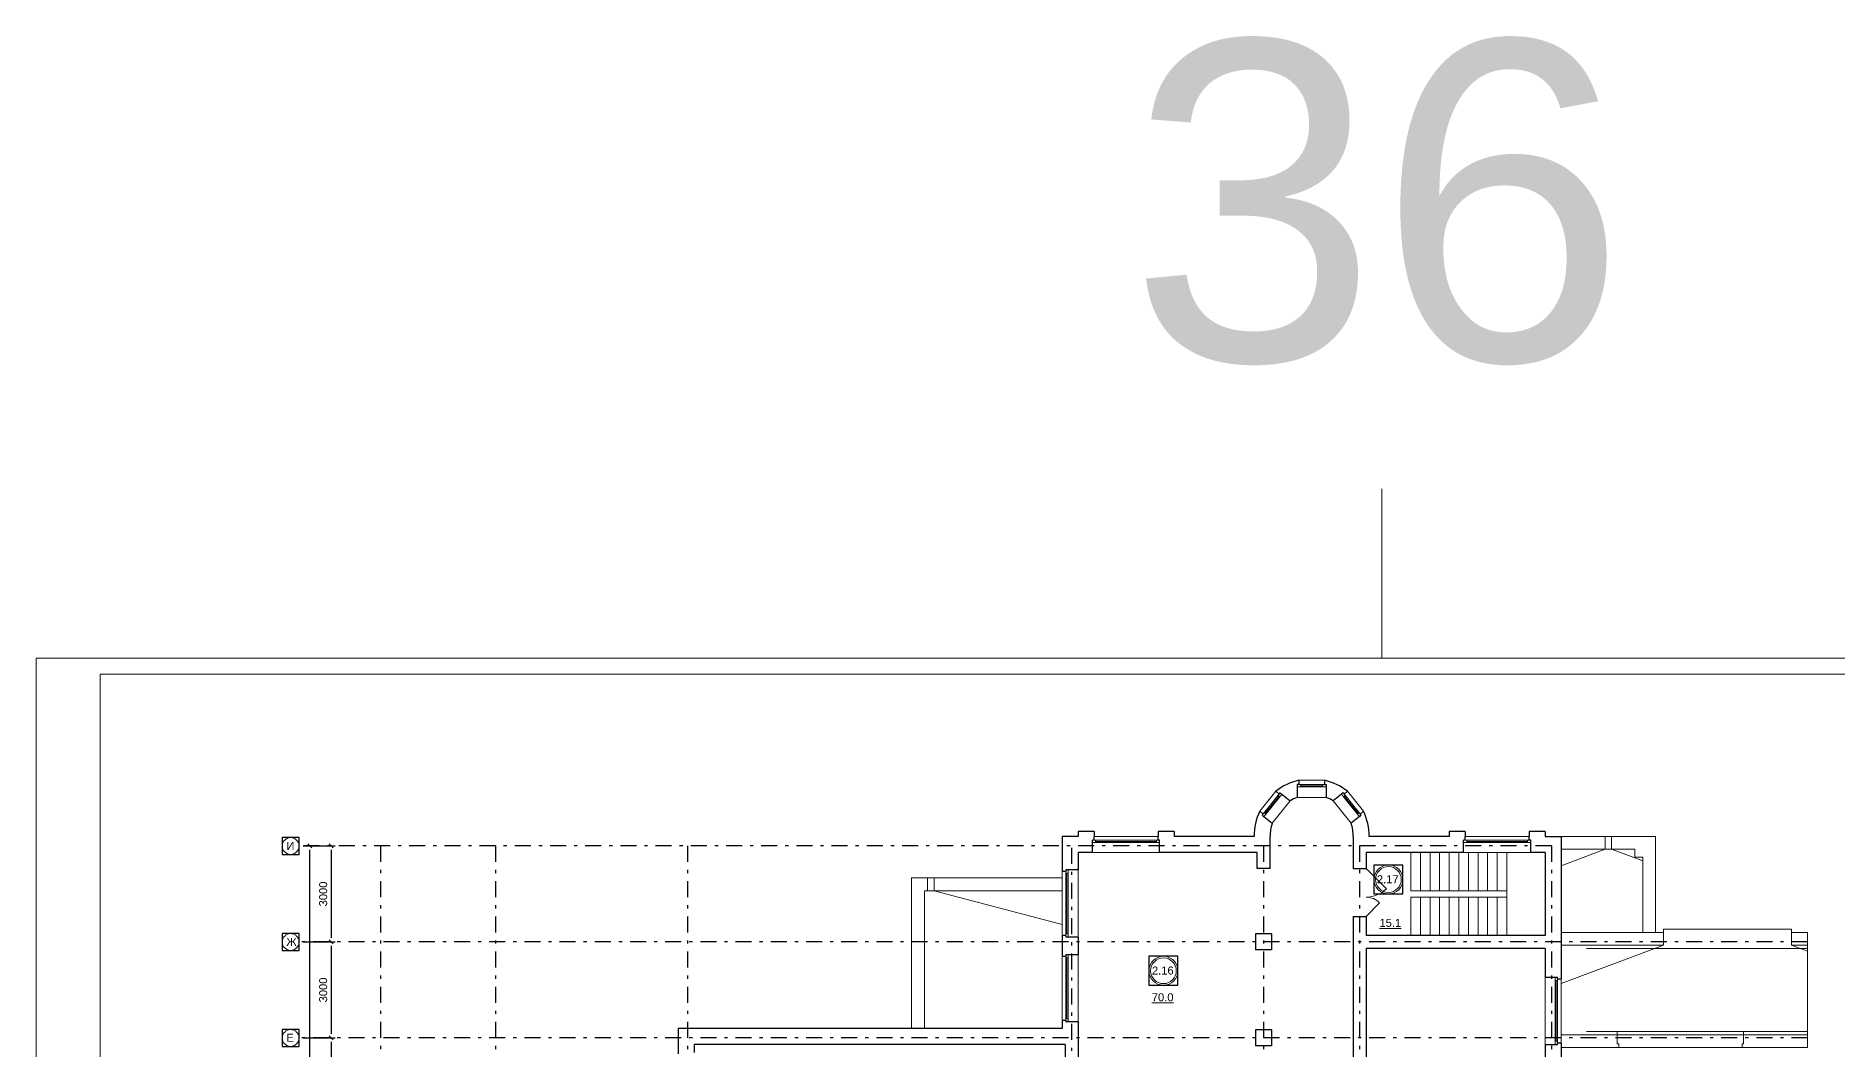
# Model space of a CAD drawing. Header units: metres. Extents: x -5 to 574, y -5 to 79.
# Drawn here: x 95.4 to 151.7, y 47.2 to 78.8 of the extents above; entities that cross this region are included whole.
import ezdxf
from ezdxf.enums import TextEntityAlignment as Align

# ---------------------------------------------------------------- set-up
doc = ezdxf.new("R2010")
doc.units = ezdxf.units.M
doc.header["$MEASUREMENT"] = 0
doc.linetypes.add('( Dashdot )', pattern=[1.001, 0.5, -0.25, 0.001, -0.25])
doc.linetypes.add('DGN Style 3', pattern=[9.681301, 6.915215, -2.766086])
doc.layers.get('DEFPOINTS').update_dxf_attribs({"lineweight": 0})
doc.layers.add('Level 50', color=7, linetype='Continuous', lineweight=0)
doc.layers.add('YOLO_TABLE', color=1, linetype='Continuous')
doc.styles.get("Standard").update_dxf_attribs({"font": 'arial.ttf', "height": 0.25})
doc.styles.add('Standard_0', font='arial.ttf')
doc.styles.add('Style-Arial', font='arial.ttf')
doc.dimstyles.get("Standard").update_dxf_attribs({"dimtxt": 0.00018, "dimasz": 0.00018, "dimexe": 0.0002, "dimexo": 0.0625, "dimgap": 9e-05, "dimtad": 0, "dimtih": 1, "dimtoh": 1, "dimdec": 4, "dimlfac": 1000, "dimzin": 0, "dimdsep": 46, "dimtxsty": 'Standard_0', "dimcen": 9e-05, "dimadec": 0, "dimazin": 0, "dimtfac": 1, "dimtdec": 4, "dimtofl": 0, "dimtmove": 0, "dimatfit": 0, "dimfxl": 0.01, "dimfxlon": 1, "dimtolj": 1, "dimtzin": 0, "dimarcsym": 0})

# ---------------------------------------------------------------- blocks, each defined once
blk = doc.blocks.new('_Oblique-1')
at = {"color": 0, "linetype": 'ByBlock', "lineweight": -2}
blk.add_line((0.5, 0.5), (-0.5, -0.5), dxfattribs=at)
blk = doc.blocks.new('*D549')
at = {"color": 0, "linetype": 'Continuous', "lineweight": -2, "transparency": 16777216}
for p, q in [((103.723, 53.528), (104.731, 53.528)), ((104.606, 53.403), (104.606, 50.653)), ((103.723, 50.528), (104.731, 50.528))]:
    blk.add_line(p, q, dxfattribs=at)
at = {"layer": 'DEFPOINTS', "color": 0, "linetype": 'Continuous', "lineweight": 0, "transparency": 16777216}
for p in [(103.598, 53.528), (103.598, 50.528), (104.606, 50.528)]:
    blk.add_point(p, dxfattribs=at)
at = {"color": 0, "linetype": 'Continuous', "lineweight": -2, "transparency": 16777216, "xscale": 0.125, "yscale": 0.125, "zscale": 0.125}
for p, rotation in [((104.606, 53.528), 90), ((104.606, 50.528), 270)]:
    blk.add_blockref('_Oblique-1', p, dxfattribs=dict(at, rotation=rotation))
at = {"color": 0, "linetype": 'Continuous', "lineweight": 0, "transparency": 16777216, "insert": (104.353, 52.028), "char_height": 0.25, "attachment_point": 5, "rotation": 90, "style": 'Style-Arial'}
blk.add_mtext('\\A1;3000', dxfattribs=at)
blk = doc.blocks.new('*D550')
at = {"color": 0, "linetype": 'Continuous', "lineweight": -2, "transparency": 16777216}
for p, q in [((103.723, 53.528), (104.061, 53.528)), ((103.936, 11.653), (103.936, 53.403)), ((103.723, 11.528), (104.061, 11.528))]:
    blk.add_line(p, q, dxfattribs=at)
at = {"layer": 'DEFPOINTS', "color": 0, "linetype": 'Continuous', "lineweight": 0, "transparency": 16777216}
for p in [(103.598, 53.528), (103.936, 53.528), (103.598, 11.528)]:
    blk.add_point(p, dxfattribs=at)
at = {"color": 0, "linetype": 'Continuous', "lineweight": -2, "transparency": 16777216, "xscale": 0.125, "yscale": 0.125, "zscale": 0.125}
for p, rotation in [((103.936, 53.528), 90), ((103.936, 11.528), 270)]:
    blk.add_blockref('_Oblique-1', p, dxfattribs=dict(at, rotation=rotation))
at = {"color": 0, "linetype": 'Continuous', "lineweight": 0, "transparency": 16777216, "insert": (103.684, 32.528), "char_height": 0.25, "attachment_point": 5, "rotation": 90, "style": 'Style-Arial'}
blk.add_mtext('\\A1;42000', dxfattribs=at)
blk = doc.blocks.new('*U29')
at = {"color": 7, "linetype": 'Continuous', "lineweight": 0}
blk.add_line((0, 29.7), (0, 34.987), dxfattribs=at)
at = {"color": 7, "linetype": 'Continuous', "lineweight": 0, "flags": 128}
blk.add_lwpolyline([(42.05, 29.7), (42.05, -29.7), (-42.05, -29.7), (-42.05, 29.7), (42.05, 29.7)], close=True, dxfattribs=at)
at = {"layer": 'Level 50', "color": 7, "linetype": 'Continuous', "lineweight": 13}
for p, q in [((-40.05, 29.2), (-40.05, -29.2)), ((41.55, 29.2), (-40.05, 29.2))]:
    blk.add_line(p, q, dxfattribs=at)
blk = doc.blocks.new('*D574')
at = {"color": 0, "linetype": 'Continuous', "lineweight": -2, "transparency": 16777216}
for p, q in [((103.723, 50.528), (104.731, 50.528)), ((104.606, 50.403), (104.606, 47.653)), ((103.723, 47.528), (104.731, 47.528))]:
    blk.add_line(p, q, dxfattribs=at)
at = {"layer": 'DEFPOINTS', "color": 0, "linetype": 'Continuous', "lineweight": 0, "transparency": 16777216}
for p in [(103.598, 50.528), (103.598, 47.528), (104.606, 47.528)]:
    blk.add_point(p, dxfattribs=at)
at = {"color": 0, "linetype": 'Continuous', "lineweight": -2, "transparency": 16777216, "xscale": 0.125, "yscale": 0.125, "zscale": 0.125}
for p, rotation in [((104.606, 50.528), 90), ((104.606, 47.528), 270)]:
    blk.add_blockref('_Oblique-1', p, dxfattribs=dict(at, rotation=rotation))
at = {"color": 0, "linetype": 'Continuous', "lineweight": 0, "transparency": 16777216, "insert": (104.353, 49.028), "char_height": 0.25, "attachment_point": 5, "rotation": 90, "style": 'Style-Arial'}
blk.add_mtext('\\A1;3000', dxfattribs=at)
blk = doc.blocks.new('*D575')
at = {"color": 0, "linetype": 'Continuous', "lineweight": -2, "transparency": 16777216}
for p, q in [((103.723, 47.528), (104.731, 47.528)), ((104.606, 47.403), (104.606, 26.653)), ((103.723, 26.528), (104.731, 26.528))]:
    blk.add_line(p, q, dxfattribs=at)
at = {"layer": 'DEFPOINTS', "color": 0, "linetype": 'Continuous', "lineweight": 0, "transparency": 16777216}
for p in [(103.598, 47.528), (103.598, 26.528), (104.606, 26.528)]:
    blk.add_point(p, dxfattribs=at)
at = {"color": 0, "linetype": 'Continuous', "lineweight": -2, "transparency": 16777216, "xscale": 0.125, "yscale": 0.125, "zscale": 0.125}
for p, rotation in [((104.606, 47.528), 90), ((104.606, 26.528), 270)]:
    blk.add_blockref('_Oblique-1', p, dxfattribs=dict(at, rotation=rotation))
at = {"color": 0, "linetype": 'Continuous', "lineweight": 0, "transparency": 16777216, "insert": (104.353, 37.028), "char_height": 0.25, "attachment_point": 5, "rotation": 90, "style": 'Style-Arial'}
blk.add_mtext('\\A1;21000', dxfattribs=at)

msp = doc.modelspace()

# ---------------------------------------------------------------- linework, layer by layer
at = {"color": 7, "linetype": 'Continuous', "lineweight": 0}
for p, q in [((134.11926265, 55.23607448), (133.61970465, 54.61122105)), ((134.25700875, 55.18996419), (133.69500601, 54.48700408)), ((134.7902503, 55.44635737), (135.6902503, 55.44635737)), ((134.8402503, 55.58273974), (135.6402503, 55.58273974)), ((134.8902503, 55.41135737), (135.5902503, 55.41135737)), ((136.22349185, 55.18996419), (136.78549459, 54.48700408)), ((136.36123795, 55.23607448), (136.86079595, 54.61122105)), ((133.7847881, 54.5432551), (134.22190134, 55.09000185)), ((134.56863833, 54.94082249), (134.00663559, 54.23786238)), ((134.7902503, 55.04737795), (135.6902503, 55.04737795)), ((135.91186227, 54.94082249), (136.47386501, 54.23786238)), ((136.25859926, 55.09000185), (136.6957125, 54.5432551)), ((130.4402503, 53.82774686), (128.4402503, 53.82774686)), ((130.3902503, 53.67274686), (128.4902503, 53.67274686)), ((142.0402503, 53.82774686), (140.0402503, 53.82774686)), ((141.9902503, 53.67274686), (140.0902503, 53.67274686)), ((130.4902503, 53.32774686), (128.3902503, 53.32774686)), ((138.6402503, 53.32774686), (138.6402503, 52.12774686)), ((138.9402503, 53.32774686), (138.9402503, 52.12774686)), ((139.2402503, 53.32774686), (139.2402503, 52.12774686)), ((139.5402503, 53.32774686), (139.5402503, 52.12774686)), ((139.8402503, 53.32774686), (139.8402503, 52.12774686)), ((142.0902503, 53.32774686), (139.9902503, 53.32774686)), ((140.1402503, 53.32774686), (140.1402503, 52.12774686)), ((140.4402503, 53.32774686), (140.4402503, 52.12774686)), ((140.7402503, 53.32774686), (140.7402503, 52.12774686)), ((141.0402503, 53.32774686), (141.0402503, 52.12774686)), ((127.4402503, 52.72774686), (127.4402503, 50.72774686)), ((127.5952503, 52.67774686), (127.5952503, 50.77774686)), ((127.9402503, 52.77774686), (127.9402503, 50.67774686)), ((138.6402503, 51.92774686), (138.6402503, 50.72774686)), ((138.9402503, 51.92774686), (138.9402503, 50.72774686)), ((139.2402503, 51.92774686), (139.2402503, 50.72774686)), ((139.5402503, 51.92774686), (139.5402503, 50.72774686)), ((139.8402503, 51.92774686), (139.8402503, 50.72774686)), ((140.1402503, 51.92774686), (140.1402503, 50.72774686)), ((140.4402503, 51.92774686), (140.4402503, 50.72774686)), ((140.7402503, 51.92774686), (140.7402503, 50.72774686)), ((141.0402503, 51.92774686), (141.0402503, 50.72774686)), ((127.9402503, 50.12774686), (127.9402503, 48.02774686)), ((127.4402503, 50.07774686), (127.4402503, 48.07774686)), ((127.5952503, 50.02774686), (127.5952503, 48.12774686)), ((142.5402503, 47.32774686), (142.5402503, 49.42774686)), ((142.8852503, 47.42774686), (142.8852503, 49.32774686)), ((143.0402503, 47.37774686), (143.0402503, 49.37774686))]:
    msp.add_line(p, q, dxfattribs=at)
at = {"color": 7, "linetype": 'Continuous', "lineweight": 30}
for p, q in [((134.11926265, 55.23607448), (134.22578638, 55.15091085)), ((134.22578638, 55.15091085), (134.25700875, 55.18996419)), ((134.25700875, 55.18996419), (134.56863833, 54.94082249)), ((134.7902503, 55.44635737), (134.7902503, 55.04737795)), ((134.8402503, 55.44635737), (134.7902503, 55.44635737)), ((134.8402503, 55.58273974), (134.8402503, 55.44635737)), ((135.6402503, 55.58273974), (135.6402503, 55.44635737)), ((135.6402503, 55.44635737), (135.6902503, 55.44635737)), ((135.6902503, 55.44635737), (135.6902503, 55.04737795)), ((136.22349185, 55.18996419), (135.91186227, 54.94082249)), ((136.22349185, 55.18996419), (136.25471422, 55.15091085)), ((136.36123795, 55.23607448), (136.25471422, 55.15091085)), ((133.61970465, 54.61122105), (133.72622839, 54.52605742)), ((133.72622839, 54.52605742), (133.69500601, 54.48700408)), ((133.69500601, 54.48700408), (134.00663559, 54.23786238)), ((136.78549459, 54.48700408), (136.47386501, 54.23786238)), ((136.86079595, 54.61122105), (136.75427222, 54.52605742)), ((136.75427222, 54.52605742), (136.78549459, 54.48700408)), ((127.4402503, 53.82774686), (127.4402503, 52.72774686)), ((127.9402503, 53.82774686), (127.4402503, 53.82774686)), ((127.9402503, 53.97774686), (127.9402503, 53.82774686)), ((128.4402503, 53.97774686), (127.9402503, 53.97774686)), ((128.3902503, 53.32774686), (128.3902503, 53.70774686)), ((128.4402503, 53.70774686), (128.3902503, 53.70774686)), ((128.4402503, 53.97774686), (128.4402503, 53.82774686)), ((128.4402503, 53.70774686), (128.4402503, 53.82774686)), ((130.4402503, 53.97774686), (130.4402503, 53.82774686)), ((130.9402503, 53.97774686), (130.4402503, 53.97774686)), ((130.4402503, 53.70774686), (130.4402503, 53.82774686)), ((130.4902503, 53.70774686), (130.4402503, 53.70774686)), ((130.4902503, 53.32774686), (130.4902503, 53.70774686)), ((130.9402503, 53.97774686), (130.9402503, 53.82774686)), ((133.4402503, 53.82774686), (130.9402503, 53.82774686)), ((133.9402503, 52.82774686), (133.9402503, 53.82774686)), ((136.5402503, 53.82774686), (136.5402503, 52.82774686)), ((139.5402503, 53.82774686), (137.0402503, 53.82774686)), ((139.5402503, 53.97774686), (139.5402503, 53.82774686)), ((140.0402503, 53.97774686), (139.5402503, 53.97774686)), ((139.9902503, 53.32774686), (139.9902503, 53.70774686)), ((140.0402503, 53.70774686), (139.9902503, 53.70774686)), ((140.0402503, 53.97774686), (140.0402503, 53.82774686)), ((140.0402503, 53.70774686), (140.0402503, 53.82774686)), ((142.0402503, 53.97774686), (142.0402503, 53.82774686)), ((142.5402503, 53.97774686), (142.0402503, 53.97774686)), ((142.0402503, 53.70774686), (142.0402503, 53.82774686)), ((142.0902503, 53.70774686), (142.0402503, 53.70774686)), ((142.0902503, 53.70774686), (142.0402503, 53.70774686)), ((142.0902503, 53.32774686), (142.0902503, 53.70774686)), ((142.5402503, 53.97774686), (142.5402503, 53.82774686)), ((142.5402503, 53.82774686), (143.0402503, 53.82774686)), ((143.0402503, 53.82774686), (143.0402503, 49.37774686)), ((127.9402503, 53.32774686), (127.9402503, 52.77774686)), ((128.3902503, 53.32774686), (127.9402503, 53.32774686)), ((133.5402503, 53.32774686), (130.4902503, 53.32774686)), ((133.5402503, 52.82774686), (133.5402503, 53.32774686)), ((136.9402503, 53.32774686), (136.9402503, 52.82774686)), ((139.9902503, 53.32774686), (136.9402503, 53.32774686)), ((142.5402503, 53.32774686), (142.0902503, 53.32774686)), ((142.5402503, 53.32774686), (142.5402503, 50.72774686)), ((127.5602503, 52.72774686), (127.4402503, 52.72774686)), ((127.9402503, 52.77774686), (127.5602503, 52.77774686)), ((127.5602503, 52.77774686), (127.5602503, 52.72774686)), ((133.9402503, 52.82774686), (133.5402503, 52.82774686)), ((136.5402503, 52.82774686), (136.9402503, 52.82774686)), ((136.5402503, 51.32774686), (136.9402503, 51.32774686)), ((136.5402503, 51.32774686), (136.5402503, 43.92774686)), ((136.9402503, 51.32774686), (136.9402503, 50.72774686)), ((127.5602503, 50.72774686), (127.4402503, 50.72774686)), ((127.4402503, 50.72774686), (127.4402503, 50.07774686)), ((127.5602503, 50.72774686), (127.5602503, 50.67774686)), ((127.9402503, 50.67774686), (127.5602503, 50.67774686)), ((127.9402503, 50.67774686), (127.9402503, 50.12774686)), ((133.9902503, 50.77774686), (133.4902503, 50.77774686)), ((133.4902503, 50.77774686), (133.4902503, 50.27774686)), ((133.9902503, 50.77774686), (133.9902503, 50.27774686)), ((142.5402503, 50.72774686), (136.9402503, 50.72774686)), ((127.9402503, 50.12774686), (127.5602503, 50.12774686)), ((127.5602503, 50.12774686), (127.5602503, 50.07774686)), ((133.9902503, 50.27774686), (133.4902503, 50.27774686)), ((136.9402503, 50.32774686), (136.9402503, 43.92774686)), ((142.5402503, 50.32774686), (136.9402503, 50.32774686)), ((142.5402503, 50.32774686), (142.5402503, 49.42774686)), ((127.5602503, 50.07774686), (127.4402503, 50.07774686)), ((142.5402503, 49.42774686), (142.9202503, 49.42774686)), ((142.9202503, 49.37774686), (142.9202503, 49.42774686)), ((142.9202503, 49.37774686), (143.0402503, 49.37774686)), ((127.5602503, 48.07774686), (127.4402503, 48.07774686)), ((127.4402503, 48.07774686), (127.4402503, 47.82774686)), ((127.5602503, 48.07774686), (127.5602503, 48.02774686)), ((127.9402503, 48.02774686), (127.5602503, 48.02774686)), ((127.9402503, 48.02774686), (127.9402503, 26.72774686)), ((127.4402503, 47.82774686), (115.4402503, 47.82774686)), ((115.4402503, 47.82774686), (115.4402503, 47.02774686)), ((115.9402503, 47.32774686), (115.9402503, 47.07774686)), ((127.5402503, 47.32774686), (115.9402503, 47.32774686)), ((127.5402503, 47.32774686), (127.5402503, 23.72774686)), ((133.9902503, 47.77774686), (133.4902503, 47.77774686)), ((133.4902503, 47.77774686), (133.4902503, 47.27774686)), ((133.9902503, 47.77774686), (133.9902503, 47.27774686)), ((142.5402503, 47.32774686), (142.9202503, 47.32774686)), ((142.5402503, 47.32774686), (142.5402503, 46.82774686)), ((142.9202503, 47.37774686), (143.0402503, 47.37774686)), ((142.9202503, 47.32774686), (142.9202503, 47.37774686)), ((143.0402503, 47.37774686), (143.0402503, 46.77774686)), ((133.9902503, 47.27774686), (133.4902503, 47.27774686))]:
    msp.add_line(p, q, dxfattribs=at)
at = {"color": 1, "linetype": '( Dashdot )'}
for p, q in [((142.7402503, 53.52774686), (103.598315, 53.52774686)), ((106.1402503, 53.52774686), (106.1402503, 5.51586884)), ((109.7402503, 53.52774686), (109.7402503, 5.51586884)), ((115.7402503, 53.52774686), (115.7402503, 5.51586884)), ((133.7402503, 53.52774686), (133.7402503, 5.51586884)), ((136.7402503, 53.52774686), (136.7402503, 5.51586884)), ((142.7402503, 53.52774686), (142.7402503, 5.51586884)), ((127.7402503, 53.47108186), (127.7402503, 5.51586884)), ((150.7402503, 50.52774686), (103.598315, 50.52774686)), ((150.7402503, 47.52774686), (103.598315, 47.52774686))]:
    msp.add_line(p, q, dxfattribs=at)
at = {"color": 7, "linetype": 'Continuous', "lineweight": 13}
for p, q in [((143.0402503, 53.82774686), (144.4152503, 53.82774686)), ((144.4152503, 53.82774686), (144.4152503, 53.42774686)), ((144.6152503, 53.82774686), (144.6152503, 53.42774686)), ((144.6152503, 53.82774686), (145.9902503, 53.82774686)), ((145.9902503, 53.82774686), (145.9902503, 50.82774686)), ((138.3402503, 53.32774686), (138.3402503, 52.12774686)), ((141.3402503, 53.32774686), (141.3402503, 53.05274686)), ((141.3402503, 51.55274686), (141.3402503, 53.05274686)), ((144.4152503, 53.42774686), (143.0402503, 52.91212186)), ((143.0402503, 53.42774686), (144.4152503, 53.42774686)), ((144.6152503, 53.42774686), (145.5902503, 53.06212186)), ((144.6152503, 53.42774686), (145.3402503, 53.42774686)), ((145.3402503, 53.42774686), (145.3402503, 53.17774686)), ((145.3402503, 53.17774686), (145.5902503, 53.17774686)), ((145.5902503, 53.17774686), (145.5902503, 50.82774686)), ((122.7402503, 52.52774686), (123.2402503, 52.52774686)), ((122.7402503, 52.52774686), (122.7402503, 47.82774686)), ((123.2402503, 52.52774686), (123.2402503, 52.12774686)), ((123.4402503, 52.52774686), (127.4402503, 52.52774686)), ((123.4402503, 52.52774686), (123.4402503, 52.12774686)), ((136.9402503, 52.82774686), (137.5766464, 52.19135076)), ((123.1402503, 52.12774686), (123.1402503, 47.82774686)), ((123.1402503, 52.12774686), (123.2402503, 52.12774686)), ((123.4402503, 52.12774686), (127.4402503, 51.07774686)), ((123.4402503, 52.12774686), (127.4402503, 52.12774686)), ((138.3402503, 52.12774686), (141.3402503, 52.12774686)), ((138.3402503, 51.92774686), (138.3402503, 50.72774686)), ((138.3402503, 51.92774686), (141.3402503, 51.92774686)), ((136.9402503, 51.32774686), (137.36451437, 51.75201093)), ((141.3402503, 51.55274686), (141.3402503, 50.72774686)), ((146.2402503, 50.82774686), (143.0402503, 50.82774686)), ((146.2402503, 50.82774686), (146.2402503, 50.42774686)), ((150.2402503, 50.82774686), (150.2402503, 50.92774686)), ((150.7402503, 50.82774686), (150.2402503, 50.82774686)), ((150.2402503, 50.82774686), (150.2402503, 50.42774686)), ((150.7402503, 50.82774686), (150.7402503, 50.57774686)), ((146.2402503, 50.42774686), (143.0402503, 49.22774686)), ((146.2402503, 50.42774686), (143.0402503, 50.42774686)), ((150.2402503, 50.42774686), (150.7402503, 50.24024686)), ((150.7402503, 50.42774686), (150.2402503, 50.42774686)), ((150.7402503, 47.47774686), (150.7402503, 50.57774686)), ((150.7402503, 47.62774686), (143.0402503, 47.62774686)), ((150.7402503, 47.47774686), (150.7402503, 47.22774686)), ((150.7402503, 47.22774686), (143.0402503, 47.22774686))]:
    msp.add_line(p, q, dxfattribs=at)
at = {"color": 7, "linetype": 'DGN Style 3', "lineweight": 0}
for p, q in [((144.4152503, 53.82774686), (144.6152503, 53.82774686)), ((144.4152503, 53.42774686), (144.6152503, 53.42774686)), ((123.2402503, 52.52774686), (123.4402503, 52.52774686)), ((123.2402503, 52.12774686), (123.4402503, 52.12774686)), ((150.7402503, 50.32774686), (143.0402503, 50.32774686)), ((150.7402503, 47.72774686), (143.0402503, 47.72774686)), ((144.7902503, 47.72774686), (144.7902503, 47.34774686)), ((144.8402503, 47.34774686), (144.7902503, 47.34774686)), ((144.8402503, 47.34774686), (144.8402503, 47.22774686)), ((148.7402503, 47.34774686), (148.6902503, 47.34774686))]:
    msp.add_line(p, q, dxfattribs=at)
at = {"color": 7, "linetype": 'Continuous', "lineweight": 13, "flags": 128}
for points in [[(134.31168343, 55.14625287), (134.24923868, 55.06814619), (134.19456401, 55.11185751), (134.25700875, 55.18996419), (134.31168343, 55.14625287)], [(134.8902503, 55.37635737), (134.7902503, 55.37635737), (134.7902503, 55.44635737), (134.8902503, 55.44635737), (134.8902503, 55.37635737)], [(135.6902503, 55.37635737), (135.5902503, 55.37635737), (135.5902503, 55.44635737), (135.6902503, 55.44635737), (135.6902503, 55.37635737)], [(136.23126192, 55.06814619), (136.16881717, 55.14625287), (136.22349185, 55.18996419), (136.2859366, 55.11185751), (136.23126192, 55.06814619)], [(133.81212544, 54.52139944), (133.74968069, 54.44329276), (133.69500601, 54.48700408), (133.75745076, 54.56511076), (133.81212544, 54.52139944)], [(136.73081991, 54.44329276), (136.66837517, 54.52139944), (136.72304984, 54.56511076), (136.78549459, 54.48700408), (136.73081991, 54.44329276)], [(128.4902503, 53.63774686), (128.3902503, 53.63774686), (128.3902503, 53.70774686), (128.4902503, 53.70774686), (128.4902503, 53.63774686)], [(130.4902503, 53.63774686), (130.3902503, 53.63774686), (130.3902503, 53.70774686), (130.4902503, 53.70774686), (130.4902503, 53.63774686)], [(140.0902503, 53.63774686), (139.9902503, 53.63774686), (139.9902503, 53.70774686), (140.0902503, 53.70774686), (140.0902503, 53.63774686)], [(142.0902503, 53.63774686), (141.9902503, 53.63774686), (141.9902503, 53.70774686), (142.0902503, 53.70774686), (142.0902503, 53.63774686)], [(127.6302503, 52.77774686), (127.6302503, 52.67774686), (127.5602503, 52.67774686), (127.5602503, 52.77774686), (127.6302503, 52.77774686)], [(127.6302503, 50.77774686), (127.6302503, 50.67774686), (127.5602503, 50.67774686), (127.5602503, 50.77774686), (127.6302503, 50.77774686)], [(127.6302503, 50.12774686), (127.6302503, 50.02774686), (127.5602503, 50.02774686), (127.5602503, 50.12774686), (127.6302503, 50.12774686)], [(142.8502503, 49.32774686), (142.8502503, 49.42774686), (142.9202503, 49.42774686), (142.9202503, 49.32774686), (142.8502503, 49.32774686)], [(127.6302503, 48.12774686), (127.6302503, 48.02774686), (127.5602503, 48.02774686), (127.5602503, 48.12774686), (127.6302503, 48.12774686)], [(142.8502503, 47.32774686), (142.8502503, 47.42774686), (142.9202503, 47.42774686), (142.9202503, 47.32774686), (142.8502503, 47.32774686)]]:
    msp.add_lwpolyline(points, close=True, dxfattribs=at)
at = {"color": 7, "linetype": 'Continuous', "lineweight": 0, "flags": 128}
for points in [[(134.8902503, 55.44635737), (134.8902503, 55.37635737), (135.5902503, 55.37635737), (135.5902503, 55.44635737), (134.8902503, 55.44635737)], [(133.75745076, 54.56511076), (133.81212544, 54.52139944), (134.24923868, 55.06814619), (134.19456401, 55.11185751), (133.75745076, 54.56511076)], [(136.2859366, 55.11185751), (136.23126192, 55.06814619), (136.66837517, 54.52139944), (136.72304984, 54.56511076), (136.2859366, 55.11185751)], [(128.4902503, 53.70774686), (128.4902503, 53.63774686), (130.3902503, 53.63774686), (130.3902503, 53.70774686), (128.4902503, 53.70774686)], [(140.0902503, 53.70774686), (140.0902503, 53.63774686), (141.9902503, 53.63774686), (141.9902503, 53.70774686), (140.0902503, 53.70774686)], [(127.5602503, 50.77774686), (127.6302503, 50.77774686), (127.6302503, 52.67774686), (127.5602503, 52.67774686), (127.5602503, 50.77774686)], [(127.5602503, 48.12774686), (127.6302503, 48.12774686), (127.6302503, 50.02774686), (127.5602503, 50.02774686), (127.5602503, 48.12774686)], [(142.9202503, 49.32774686), (142.8502503, 49.32774686), (142.8502503, 47.42774686), (142.9202503, 47.42774686), (142.9202503, 49.32774686)]]:
    msp.add_lwpolyline(points, close=True, dxfattribs=at)
at = {"color": 7, "linetype": 'Continuous', "lineweight": 13, "flags": 128}
msp.add_lwpolyline([(146.2402503, 50.82774686), (146.2402503, 50.92774686), (150.2402503, 50.92774686)], dxfattribs=at)
at = {"color": 7, "linetype": 'DGN Style 3', "lineweight": 0, "flags": 128}
for points in [[(148.6902503, 47.34774686), (148.6902503, 47.22774686)], [(148.7402503, 47.72774686), (148.7402503, 47.34774686)]]:
    msp.add_lwpolyline(points, dxfattribs=at)
at = {"color": 7, "linetype": 'Continuous', "lineweight": 13}
for centre, radius in [((103.33495955, 53.52774686), 0.26335544), ((137.64057431, 52.48047414), 0.45201344), ((137.64057431, 52.48047414), 0.40201344), ((103.33495955, 50.52774686), 0.26335544), ((130.6093163, 49.62789496), 0.45201344), ((130.6093163, 49.62789496), 0.40201344), ((103.33495955, 47.52774686), 0.26335544)]:
    msp.add_circle(centre, radius, dxfattribs=at)
at = {"color": 7, "linetype": 'Continuous', "lineweight": 30}
for radius, start, end in [(1.8, 102.839588407, 128.518765221), (1.8, 51.481234779, 77.160411593), (1.3, 110.252246742, 121.106106885), (1.3, 58.893893115, 69.747753258), (1.8, 154.197942035, 180), (1.3, 161.61060037, 180), (1.3, 0, 18.38939963), (1.8, 0, 25.802057965)]:
    msp.add_arc((135.2402503, 53.82774686), radius, start, end, dxfattribs=at)
at = {"color": 7, "linetype": 'Continuous', "lineweight": 0}
for centre, radius, start, end in [((136.9402503, 52.82774686), 0.9, 270, 315), ((136.9402503, 51.32774686), 0.6, 45, 90)]:
    msp.add_arc(centre, radius, start, end, dxfattribs=at)
at = {"layer": 'YOLO_TABLE'}
for points in [[(103.07160411, 53.26439141), (103.598315, 53.26439141), (103.598315, 53.7911023), (103.07160411, 53.7911023)], [(137.18856087, 52.0284607), (138.09258775, 52.0284607), (138.09258775, 52.93248759), (137.18856087, 52.93248759)], [(103.07160411, 50.26439141), (103.598315, 50.26439141), (103.598315, 50.7911023), (103.07160411, 50.7911023)], [(130.15730286, 49.17588152), (131.06132974, 49.17588152), (131.06132974, 50.0799084), (130.15730286, 50.0799084)], [(103.07160411, 47.26439141), (103.598315, 47.26439141), (103.598315, 47.7911023), (103.07160411, 47.7911023)]]:
    msp.add_lwpolyline(points, close=True, dxfattribs=at)

# ---------------------------------------------------------------- block references
at = {"layer": 'Level 50', "color": 7, "linetype": 'Continuous', "lineweight": 13}
msp.add_blockref('*U29', (137.42934179, 29.69999445), dxfattribs=at)

# ---------------------------------------------------------------- texts
at = {"color": 7, "linetype": 'Continuous', "lineweight": 30, "style": 'Style-Arial'}
for s, p in [('И', (103.20086804, 53.65700949)), ('Ж', (103.20086804, 50.65700949)), ('Е', (103.20086804, 47.65700949))]:
    msp.add_text(s, height=0.25, dxfattribs=at).set_placement(p, align=Align.TOP_LEFT)
at = {"color": 7, "linetype": 'Continuous', "lineweight": 13, "style": 'Style-Arial'}
for s, p in [('2.17', (137.27989594, 52.61322378)), ('%%u15.1%%U', (137.35924427, 51.25096932)), ('2.16', (130.24863793, 49.7606446)), ('%%u70.0%%U', (130.24495239, 48.9240876))]:
    msp.add_text(s, height=0.25, dxfattribs=at).set_placement(p, align=Align.TOP_LEFT)
at = {"color": 7, "linetype": 'Continuous', "lineweight": 0, "insert": (129.53329218, 78.69234356), "char_height": 10, "attachment_point": 1}
msp.add_mtext_dynamic_manual_height_columns('36', width=15.7369220934, gutter_width=1.25, heights=[0], dxfattribs=at)

# ---------------------------------------------------------------- dimensions: what is measured, and where the dimension line sits
at = {"color": 5, "linetype": 'Continuous', "lineweight": 0}
for base, p1, p2, angle, picture, middle in [((103.93634628, 53.52774686), (103.598315, 11.52774686), (103.598315, 53.52774686), 90, '*D550', (103.68370303, 32.52774686)), ((104.60560996, 50.52774686), (103.598315, 53.52774686), (103.598315, 50.52774686), 270, '*D549', (104.35288145, 52.02774686)), ((104.60560996, 47.52774686), (103.598315, 50.52774686), (103.598315, 47.52774686), 270, '*D574', (104.35288145, 49.02774686)), ((104.60560996, 26.52774686), (103.598315, 47.52774686), (103.598315, 26.52774686), 270, '*D575', (104.35296672, 37.02774686))]:
    dim = msp.add_linear_dim(base=base, p1=p1, p2=p2, angle=angle, dimstyle='Standard', override={"dimtxt": 0.25, "dimasz": 0.125, "dimexe": 0.125, "dimexo": 0.125, "dimgap": 0.125, "dimtad": 1, "dimtih": 0, "dimtoh": 0, "dimzin": 11, "dimtxsty": 'Style-Arial', "dimblk": '_Oblique-1', "dimfxlon": 0, "dimfrac": 2, "dimtzin": 11}, dxfattribs=at)
    dim.commit()
    dim.dimension.update_dxf_attribs({"geometry": picture, "text_midpoint": middle})

doc.saveas('drawing.dxf')
